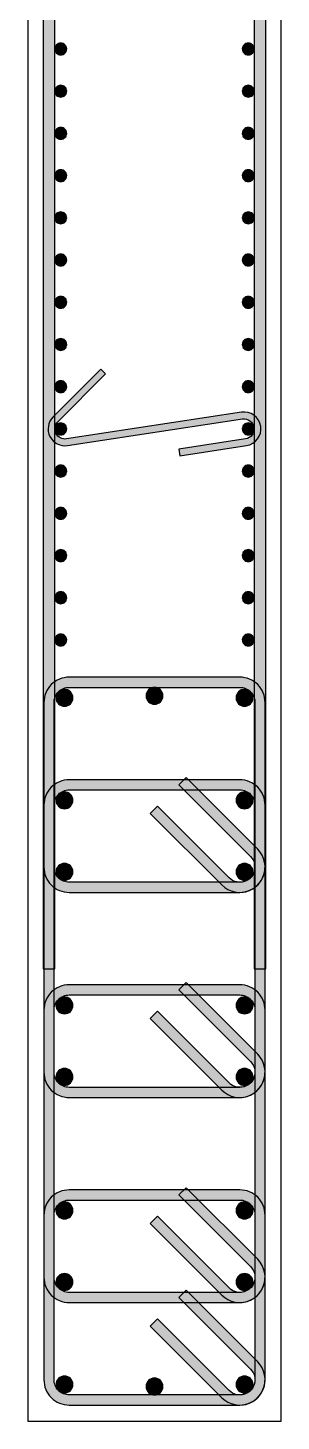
# Model space of a CAD drawing. Header units: millimetres. Extents: x -2171 to 1563, y -1758 to -1505.
# Drawn here: x -319 to -317.5, y -1620.93 to -1612.68 of the extents above; entities that cross this region are included whole.
import ezdxf

# ---------------------------------------------------------------- set-up
doc = ezdxf.new("R2010")
doc.units = ezdxf.units.MM
doc.layers.add('Col_Det', color=7, linetype='Continuous')
doc.layers.add('Col_Det_Fill', color=7, linetype='Continuous')

msp = doc.modelspace()

# ---------------------------------------------------------------- hatches: boundary and pattern name
at = {"layer": 'Col_Det_Fill'}
for color, points in [(252, [(-318.8437, -1607.1072), (-318.9137, -1607.1072), (-318.9137, -1618.2519), (-318.8437, -1618.2519)]), (252, [(-317.6637, -1618.2519), (-317.5937, -1618.2519), (-317.5937, -1607.1072), (-317.6637, -1607.1072)]), (133, [(-318.8087, -1612.8395, 0.414214), (-318.7737, -1612.8045, 0.414214), (-318.8087, -1612.7695, 0.414214), (-318.8437, -1612.8045, 0.414214)]), (133, [(-317.6987, -1612.8395, 0.414214), (-317.6637, -1612.8045, 0.414214), (-317.6987, -1612.7695, 0.414214), (-317.7337, -1612.8045, 0.414214)]), (133, [(-318.8087, -1613.0895, 0.414214), (-318.7737, -1613.0545, 0.414214), (-318.8087, -1613.0195, 0.414214), (-318.8437, -1613.0545, 0.414214)]), (133, [(-317.6987, -1613.0895, 0.414214), (-317.6637, -1613.0545, 0.414214), (-317.6987, -1613.0195, 0.414214), (-317.7337, -1613.0545, 0.414214)]), (133, [(-318.8087, -1613.3395, 0.414214), (-318.7737, -1613.3045, 0.414214), (-318.8087, -1613.2695, 0.414214), (-318.8437, -1613.3045, 0.414214)]), (133, [(-317.6987, -1613.3395, 0.414214), (-317.6637, -1613.3045, 0.414214), (-317.6987, -1613.2695, 0.414214), (-317.7337, -1613.3045, 0.414214)]), (133, [(-318.8087, -1613.5894, 0.414214), (-318.7737, -1613.5544, 0.414214), (-318.8087, -1613.5194, 0.414214), (-318.8437, -1613.5544, 0.414214)]), (133, [(-317.6987, -1613.5894, 0.414214), (-317.6637, -1613.5544, 0.414214), (-317.6987, -1613.5194, 0.414214), (-317.7337, -1613.5544, 0.414214)]), (133, [(-318.8087, -1613.8394, 0.414214), (-318.7737, -1613.8044, 0.414214), (-318.8087, -1613.7694, 0.414214), (-318.8437, -1613.8044, 0.414214)]), (133, [(-317.6987, -1613.8394, 0.414214), (-317.6637, -1613.8044, 0.414214), (-317.6987, -1613.7694, 0.414214), (-317.7337, -1613.8044, 0.414214)]), (133, [(-318.8087, -1614.0894, 0.414214), (-318.7737, -1614.0544, 0.414214), (-318.8087, -1614.0194, 0.414214), (-318.8437, -1614.0544, 0.414214)]), (133, [(-317.6987, -1614.0894, 0.414214), (-317.6637, -1614.0544, 0.414214), (-317.6987, -1614.0194, 0.414214), (-317.7337, -1614.0544, 0.414214)]), (133, [(-318.8087, -1614.3393, 0.414214), (-318.7737, -1614.3043, 0.414214), (-318.8087, -1614.2693, 0.414214), (-318.8437, -1614.3043, 0.414214)]), (133, [(-317.6987, -1614.3393, 0.414214), (-317.6637, -1614.3043, 0.414214), (-317.6987, -1614.2693, 0.414214), (-317.7337, -1614.3043, 0.414214)]), (133, [(-318.8087, -1614.5893, 0.414214), (-318.7737, -1614.5543, 0.414214), (-318.8087, -1614.5193, 0.414214), (-318.8437, -1614.5543, 0.414214)]), (133, [(-317.6987, -1614.5893, 0.414214), (-317.6637, -1614.5543, 0.414214), (-317.6987, -1614.5193, 0.414214), (-317.7337, -1614.5543, 0.414214)]), (252, [(-318.8544, -1614.9835), (-318.8261, -1615.0118), (-318.5433, -1614.729), (-318.5716, -1614.7007)]), (133, [(-318.8087, -1614.8393, 0.414214), (-318.7737, -1614.8043, 0.414214), (-318.8087, -1614.7693, 0.414214), (-318.8437, -1614.8043, 0.414214)]), (133, [(-317.6987, -1614.8393, 0.414214), (-317.6637, -1614.8043, 0.414214), (-317.6987, -1614.7693, 0.414214), (-317.7337, -1614.8043, 0.414214)]), (252, [(-318.7686, -1615.1531), (-318.7747, -1615.1135, -0.724422), (-318.8261, -1615.0118), (-318.8544, -1614.9835, 0.724422)]), (133, [(-318.8087, -1615.0892, 0.414214), (-318.7737, -1615.0542, 0.414214), (-318.8087, -1615.0192, 0.414214), (-318.8437, -1615.0542, 0.414214)]), (252, [(-317.7328, -1614.9949), (-317.7388, -1614.9554), (-318.7747, -1615.1135), (-318.7686, -1615.1531)]), (252, [(-317.7147, -1615.1135), (-317.7086, -1615.1531, 1), (-317.7388, -1614.9554), (-317.7328, -1614.9949, -1)]), (133, [(-317.6987, -1615.0892, 0.414214), (-317.6637, -1615.0542, 0.414214), (-317.6987, -1615.0192, 0.414214), (-317.7337, -1615.0542, 0.414214)]), (252, [(-318.1101, -1615.1739), (-318.104, -1615.2135), (-317.7086, -1615.1531), (-317.7147, -1615.1135)]), (133, [(-318.8087, -1615.3392, 0.414214), (-318.7737, -1615.3042, 0.414214), (-318.8087, -1615.2692, 0.414214), (-318.8437, -1615.3042, 0.414214)]), (133, [(-317.6987, -1615.3392, 0.414214), (-317.6637, -1615.3042, 0.414214), (-317.6987, -1615.2692, 0.414214), (-317.7337, -1615.3042, 0.414214)]), (133, [(-318.8087, -1615.5892, 0.414214), (-318.7737, -1615.5542, 0.414214), (-318.8087, -1615.5192, 0.414214), (-318.8437, -1615.5542, 0.414214)]), (133, [(-317.6987, -1615.5892, 0.414214), (-317.6637, -1615.5542, 0.414214), (-317.6987, -1615.5192, 0.414214), (-317.7337, -1615.5542, 0.414214)]), (133, [(-318.8087, -1615.8391, 0.414214), (-318.7737, -1615.8041, 0.414214), (-318.8087, -1615.7691, 0.414214), (-318.8437, -1615.8041, 0.414214)]), (133, [(-317.6987, -1615.8391, 0.414214), (-317.6637, -1615.8041, 0.414214), (-317.6987, -1615.7691, 0.414214), (-317.7337, -1615.8041, 0.414214)]), (133, [(-318.8087, -1616.0891, 0.414214), (-318.7737, -1616.0541, 0.414214), (-318.8087, -1616.0191, 0.414214), (-318.8437, -1616.0541, 0.414214)]), (133, [(-317.6987, -1616.0891, 0.414214), (-317.6637, -1616.0541, 0.414214), (-317.6987, -1616.0191, 0.414214), (-317.7337, -1616.0541, 0.414214)]), (133, [(-318.8087, -1616.3391, 0.414214), (-318.7737, -1616.3041, 0.414214), (-318.8087, -1616.2691, 0.414214), (-318.8437, -1616.3041, 0.414214)]), (133, [(-317.6987, -1616.3391, 0.414214), (-317.6637, -1616.3041, 0.414214), (-317.6987, -1616.2691, 0.414214), (-317.7337, -1616.3041, 0.414214)]), (252, [(-318.7587, -1616.5845), (-318.7587, -1616.5245, 0.414214), (-318.9087, -1616.6745), (-318.8487, -1616.6745, -0.414214)]), (252, [(-317.7487, -1616.5845), (-317.7487, -1616.5245), (-318.7587, -1616.5245), (-318.7587, -1616.5845)]), (133, [(-318.2536, -1616.6845, 0.414214), (-318.2036, -1616.6345, 0.414214), (-318.2536, -1616.5845, 0.414214), (-318.3036, -1616.6345, 0.414214)]), (252, [(-317.6587, -1616.6745), (-317.5987, -1616.6745, 0.414214), (-317.7487, -1616.5245), (-317.7487, -1616.5845, -0.414214)]), (12, [(-318.787, -1616.6963, 0.414214), (-318.737, -1616.6463, 0.414214), (-318.787, -1616.5963, 0.414214), (-318.837, -1616.6463, 0.414214)]), (12, [(-317.7204, -1616.6963, 0.414214), (-317.6704, -1616.6463, 0.414214), (-317.7204, -1616.5963, 0.414214), (-317.7704, -1616.6463, 0.414214)]), (252, [(-318.8487, -1616.6745), (-318.9087, -1616.6745), (-318.9087, -1620.6845), (-318.8487, -1620.6845)]), (252, [(-317.6587, -1620.6845), (-317.5987, -1620.6845), (-317.5987, -1616.6745), (-317.6587, -1616.6745)]), (252, [(-318.7587, -1617.1917), (-318.7587, -1617.1317, 0.414214), (-318.9087, -1617.2817), (-318.8487, -1617.2817, -0.414214)]), (252, [(-317.7487, -1617.1917), (-317.7487, -1617.1317), (-318.7587, -1617.1317), (-318.7587, -1617.1917)]), (252, [(-317.6851, -1617.5852), (-317.6427, -1617.5428), (-318.0669, -1617.1185), (-318.1093, -1617.1609)]), (252, [(-317.6587, -1617.2817), (-317.5987, -1617.2817, 0.414214), (-317.7487, -1617.1317), (-317.7487, -1617.1917, -0.414214)]), (56, [(-318.787, -1617.3034, 0.414214), (-318.737, -1617.2534, 0.414214), (-318.787, -1617.2034, 0.414214), (-318.837, -1617.2534, 0.414214)]), (56, [(-317.7204, -1617.3034, 0.414214), (-317.6704, -1617.2534, 0.414214), (-317.7204, -1617.2034, 0.414214), (-317.7704, -1617.2534, 0.414214)]), (252, [(-318.8487, -1617.2817), (-318.9087, -1617.2817), (-318.9087, -1617.6488), (-318.8487, -1617.6488)]), (252, [(-318.2366, -1617.2882), (-318.279, -1617.3306), (-317.8548, -1617.7549), (-317.8124, -1617.7125)]), (252, [(-317.6587, -1617.6488), (-317.5987, -1617.6488), (-317.5987, -1617.2817), (-317.6587, -1617.2817)]), (252, [(-317.7487, -1617.7388), (-317.7487, -1617.7988, 0.668179), (-317.6427, -1617.5428), (-317.6851, -1617.5852, -0.668179)]), (252, [(-318.8487, -1617.6488), (-318.9087, -1617.6488, 0.414214), (-318.7587, -1617.7988), (-318.7587, -1617.7388, -0.414214)]), (56, [(-318.787, -1617.7271, 0.414214), (-318.737, -1617.6771, 0.414214), (-318.787, -1617.6271, 0.414214), (-318.837, -1617.6771, 0.414214)]), (252, [(-317.8124, -1617.7125), (-317.8548, -1617.7549, 0.668179), (-317.5987, -1617.6488), (-317.6587, -1617.6488, -0.668179)]), (56, [(-317.7204, -1617.7271, 0.414214), (-317.6704, -1617.6771, 0.414214), (-317.7204, -1617.6271, 0.414214), (-317.7704, -1617.6771, 0.414214)]), (252, [(-318.7587, -1617.7388), (-318.7587, -1617.7988), (-317.7487, -1617.7988), (-317.7487, -1617.7388)]), (252, [(-318.7587, -1618.406), (-318.7587, -1618.346, 0.414214), (-318.9087, -1618.496), (-318.8487, -1618.496, -0.414214)]), (252, [(-317.7487, -1618.406), (-317.7487, -1618.346), (-318.7587, -1618.346), (-318.7587, -1618.406)]), (252, [(-317.6851, -1618.7995), (-317.6427, -1618.757), (-318.0669, -1618.3328), (-318.1093, -1618.3752)]), (252, [(-317.6587, -1618.496), (-317.5987, -1618.496, 0.414214), (-317.7487, -1618.346), (-317.7487, -1618.406, -0.414214)]), (56, [(-318.787, -1618.5177, 0.414214), (-318.737, -1618.4677, 0.414214), (-318.787, -1618.4177, 0.414214), (-318.837, -1618.4677, 0.414214)]), (56, [(-317.7204, -1618.5177, 0.414214), (-317.6704, -1618.4677, 0.414214), (-317.7204, -1618.4177, 0.414214), (-317.7704, -1618.4677, 0.414214)]), (252, [(-318.8487, -1618.496), (-318.9087, -1618.496), (-318.9087, -1618.8631), (-318.8487, -1618.8631)]), (252, [(-318.2366, -1618.5025), (-318.279, -1618.5449), (-317.8548, -1618.9692), (-317.8124, -1618.9267)]), (252, [(-317.6587, -1618.8631), (-317.5987, -1618.8631), (-317.5987, -1618.496), (-317.6587, -1618.496)]), (252, [(-317.7487, -1618.9531), (-317.7487, -1619.0131, 0.668179), (-317.6427, -1618.757), (-317.6851, -1618.7995, -0.668179)]), (252, [(-318.8487, -1618.8631), (-318.9087, -1618.8631, 0.414214), (-318.7587, -1619.0131), (-318.7587, -1618.9531, -0.414214)]), (56, [(-318.787, -1618.9414, 0.414214), (-318.737, -1618.8914, 0.414214), (-318.787, -1618.8414, 0.414214), (-318.837, -1618.8914, 0.414214)]), (252, [(-317.8124, -1618.9267), (-317.8548, -1618.9692, 0.668179), (-317.5987, -1618.8631), (-317.6587, -1618.8631, -0.668179)]), (56, [(-317.7204, -1618.9414, 0.414214), (-317.6704, -1618.8914, 0.414214), (-317.7204, -1618.8414, 0.414214), (-317.7704, -1618.8914, 0.414214)]), (252, [(-318.7587, -1618.9531), (-318.7587, -1619.0131), (-317.7487, -1619.0131), (-317.7487, -1618.9531)]), (252, [(-317.6851, -1620.0138), (-317.6427, -1619.9713), (-318.0669, -1619.5471), (-318.1093, -1619.5895)]), (252, [(-318.7587, -1619.6203), (-318.7587, -1619.5603, 0.414214), (-318.9087, -1619.7103), (-318.8487, -1619.7103, -0.414214)]), (56, [(-318.787, -1619.732, 0.414214), (-318.737, -1619.682, 0.414214), (-318.787, -1619.632, 0.414214), (-318.837, -1619.682, 0.414214)]), (252, [(-317.7487, -1619.6203), (-317.7487, -1619.5603), (-318.7587, -1619.5603), (-318.7587, -1619.6203)]), (56, [(-317.7204, -1619.732, 0.414214), (-317.6704, -1619.682, 0.414214), (-317.7204, -1619.632, 0.414214), (-317.7704, -1619.682, 0.414214)]), (252, [(-317.6587, -1619.7103), (-317.5987, -1619.7103, 0.414214), (-317.7487, -1619.5603), (-317.7487, -1619.6203, -0.414214)]), (252, [(-318.8487, -1619.7103), (-318.9087, -1619.7103), (-318.9087, -1620.0774), (-318.8487, -1620.0774)]), (252, [(-318.2366, -1619.7168), (-318.279, -1619.7592), (-317.8548, -1620.1835), (-317.8124, -1620.141)]), (252, [(-317.6587, -1620.0774), (-317.5987, -1620.0774), (-317.5987, -1619.7103), (-317.6587, -1619.7103)]), (252, [(-317.7487, -1620.1674), (-317.7487, -1620.2274, 0.668179), (-317.6427, -1619.9713), (-317.6851, -1620.0138, -0.668179)]), (252, [(-318.8487, -1620.0774), (-318.9087, -1620.0774, 0.414214), (-318.7587, -1620.2274), (-318.7587, -1620.1674, -0.414214)]), (56, [(-318.787, -1620.1557, 0.414214), (-318.737, -1620.1057, 0.414214), (-318.787, -1620.0557, 0.414214), (-318.837, -1620.1057, 0.414214)]), (252, [(-317.8124, -1620.141), (-317.8548, -1620.1835, 0.668179), (-317.5987, -1620.0774), (-317.6587, -1620.0774, -0.668179)]), (56, [(-317.7204, -1620.1557, 0.414214), (-317.6704, -1620.1057, 0.414214), (-317.7204, -1620.0557, 0.414214), (-317.7704, -1620.1057, 0.414214)]), (252, [(-318.7587, -1620.1674), (-318.7587, -1620.2274), (-317.7487, -1620.2274), (-317.7487, -1620.1674)]), (252, [(-317.6851, -1620.6209), (-317.6427, -1620.5785), (-318.0669, -1620.1542), (-318.1093, -1620.1966)]), (252, [(-318.2366, -1620.3239), (-318.279, -1620.3663), (-317.8548, -1620.7906), (-317.8124, -1620.7482)]), (252, [(-317.7487, -1620.7745), (-317.7487, -1620.8345, 0.668179), (-317.6427, -1620.5785), (-317.6851, -1620.6209, -0.668179)]), (252, [(-318.8487, -1620.6845), (-318.9087, -1620.6845, 0.414214), (-318.7587, -1620.8345), (-318.7587, -1620.7745, -0.414214)]), (12, [(-318.787, -1620.7628, 0.414214), (-318.737, -1620.7128, 0.414214), (-318.787, -1620.6628, 0.414214), (-318.837, -1620.7128, 0.414214)]), (133, [(-318.2538, -1620.7745, 0.414214), (-318.2038, -1620.7245, 0.414214), (-318.2538, -1620.6745, 0.414214), (-318.3038, -1620.7245, 0.414214)]), (252, [(-317.8124, -1620.7482), (-317.8548, -1620.7906, 0.668179), (-317.5987, -1620.6845), (-317.6587, -1620.6845, -0.668179)]), (12, [(-317.7204, -1620.7628, 0.414214), (-317.6704, -1620.7128, 0.414214), (-317.7204, -1620.6628, 0.414214), (-317.7704, -1620.7128, 0.414214)]), (252, [(-318.7587, -1620.7745), (-318.7587, -1620.8345), (-317.7487, -1620.8345), (-317.7487, -1620.7745)])]:
    msp.add_hatch(color=color, dxfattribs=at).paths.add_polyline_path(points)

# ---------------------------------------------------------------- linework, layer by layer
at = {"layer": 'Col_Det', "color": 7}
for points in [[(-317.5037, -1620.9295), (-317.5037, -1604.4295)], [(-319.0037, -1605.6795), (-319.0037, -1620.9295)], [(-318.9137, -1607.1072), (-318.9137, -1618.2519)], [(-318.8437, -1618.2519), (-318.8437, -1607.1072)], [(-317.6637, -1607.1072), (-317.6637, -1618.2519)], [(-317.5937, -1618.2519), (-317.5937, -1607.1072)], [(-318.5716, -1614.7007), (-318.8544, -1614.9835)], [(-318.8261, -1615.0118), (-318.5433, -1614.729)], [(-318.5433, -1614.729), (-318.5716, -1614.7007)], [(-317.7388, -1614.9554), (-318.7747, -1615.1135)], [(-318.7686, -1615.1531), (-317.7328, -1614.9949)], [(-317.7147, -1615.1135), (-318.1101, -1615.1739)], [(-318.1101, -1615.1739), (-318.104, -1615.2135)], [(-318.104, -1615.2135), (-317.7086, -1615.1531)], [(-317.7487, -1616.5245), (-318.7587, -1616.5245)], [(-318.7587, -1616.5845), (-317.7487, -1616.5845)], [(-318.9087, -1616.6745), (-318.9087, -1620.6845)], [(-318.8487, -1620.6845), (-318.8487, -1616.6745)], [(-317.6587, -1616.6745), (-317.6587, -1620.6845)], [(-317.5987, -1620.6845), (-317.5987, -1616.6745)], [(-317.7487, -1617.1317), (-318.7587, -1617.1317)], [(-318.0669, -1617.1185), (-318.1093, -1617.1609)], [(-318.1093, -1617.1609), (-317.6851, -1617.5852)], [(-317.6427, -1617.5428), (-318.0669, -1617.1185)], [(-318.7587, -1617.1917), (-317.7487, -1617.1917)], [(-318.9087, -1617.2817), (-318.9087, -1617.6488)], [(-318.8487, -1617.6488), (-318.8487, -1617.2817)], [(-318.2366, -1617.2882), (-318.279, -1617.3306)], [(-317.8124, -1617.7125), (-318.2366, -1617.2882)], [(-317.6587, -1617.2817), (-317.6587, -1617.6488)], [(-317.5987, -1617.6488), (-317.5987, -1617.2817)], [(-318.279, -1617.3306), (-317.8548, -1617.7549)], [(-317.7487, -1617.7388), (-318.7587, -1617.7388)], [(-318.7587, -1617.7988), (-317.7487, -1617.7988)], [(-318.9137, -1618.2519), (-318.8437, -1618.2519)], [(-317.6637, -1618.2519), (-317.5937, -1618.2519)], [(-317.7487, -1618.346), (-318.7587, -1618.346)], [(-318.0669, -1618.3328), (-318.1093, -1618.3752)], [(-318.1093, -1618.3752), (-317.6851, -1618.7995)], [(-317.6427, -1618.757), (-318.0669, -1618.3328)], [(-318.7587, -1618.406), (-317.7487, -1618.406)], [(-318.9087, -1618.496), (-318.9087, -1618.8631)], [(-318.8487, -1618.8631), (-318.8487, -1618.496)], [(-318.2366, -1618.5025), (-318.279, -1618.5449)], [(-318.279, -1618.5449), (-317.8548, -1618.9692)], [(-317.8124, -1618.9267), (-318.2366, -1618.5025)], [(-317.6587, -1618.496), (-317.6587, -1618.8631)], [(-317.5987, -1618.8631), (-317.5987, -1618.496)], [(-317.7487, -1618.9531), (-318.7587, -1618.9531)], [(-318.7587, -1619.0131), (-317.7487, -1619.0131)], [(-318.0669, -1619.5471), (-318.1093, -1619.5895)], [(-317.6427, -1619.9713), (-318.0669, -1619.5471)], [(-317.7487, -1619.5603), (-318.7587, -1619.5603)], [(-318.7587, -1619.6203), (-317.7487, -1619.6203)], [(-318.1093, -1619.5895), (-317.6851, -1620.0138)], [(-318.9087, -1619.7103), (-318.9087, -1620.0774)], [(-318.8487, -1620.0774), (-318.8487, -1619.7103)], [(-318.2366, -1619.7168), (-318.279, -1619.7592)], [(-317.8124, -1620.141), (-318.2366, -1619.7168)], [(-317.6587, -1619.7103), (-317.6587, -1620.0774)], [(-317.5987, -1620.0774), (-317.5987, -1619.7103)], [(-318.279, -1619.7592), (-317.8548, -1620.1835)], [(-317.7487, -1620.1674), (-318.7587, -1620.1674)], [(-318.0669, -1620.1542), (-318.1093, -1620.1966)], [(-318.1093, -1620.1966), (-317.6851, -1620.6209)], [(-317.6427, -1620.5785), (-318.0669, -1620.1542)], [(-318.7587, -1620.2274), (-317.7487, -1620.2274)], [(-318.2366, -1620.3239), (-318.279, -1620.3663)], [(-318.279, -1620.3663), (-317.8548, -1620.7906)], [(-317.8124, -1620.7482), (-318.2366, -1620.3239)], [(-317.7487, -1620.7745), (-318.7587, -1620.7745)], [(-318.7587, -1620.8345), (-317.7487, -1620.8345)], [(-319.0037, -1620.9295), (-317.5037, -1620.9295)]]:
    msp.add_lwpolyline(points, dxfattribs=at)
for points in [[(-318.8087, -1612.7695, 0.414214), (-318.8437, -1612.8045, 0.414214)], [(-318.7737, -1612.8045, 0.414214), (-318.8087, -1612.7695, 0.414214)], [(-317.6987, -1612.7695, 0.414214), (-317.7337, -1612.8045, 0.414214)], [(-317.6637, -1612.8045, 0.414214), (-317.6987, -1612.7695, 0.414214)], [(-318.8437, -1612.8045, 0.414214), (-318.8087, -1612.8395, 0.414214)], [(-318.8087, -1612.8395, 0.414214), (-318.7737, -1612.8045, 0.414214)], [(-317.7337, -1612.8045, 0.414214), (-317.6987, -1612.8395, 0.414214)], [(-317.6987, -1612.8395, 0.414214), (-317.6637, -1612.8045, 0.414214)], [(-318.8087, -1613.0195, 0.414214), (-318.8437, -1613.0545, 0.414214)], [(-318.7737, -1613.0545, 0.414214), (-318.8087, -1613.0195, 0.414214)], [(-317.6987, -1613.0195, 0.414214), (-317.7337, -1613.0545, 0.414214)], [(-317.6637, -1613.0545, 0.414214), (-317.6987, -1613.0195, 0.414214)], [(-318.8437, -1613.0545, 0.414214), (-318.8087, -1613.0895, 0.414214)], [(-318.8087, -1613.0895, 0.414214), (-318.7737, -1613.0545, 0.414214)], [(-317.7337, -1613.0545, 0.414214), (-317.6987, -1613.0895, 0.414214)], [(-317.6987, -1613.0895, 0.414214), (-317.6637, -1613.0545, 0.414214)], [(-318.8087, -1613.2695, 0.414214), (-318.8437, -1613.3045, 0.414214)], [(-318.7737, -1613.3045, 0.414214), (-318.8087, -1613.2695, 0.414214)], [(-317.6987, -1613.2695, 0.414214), (-317.7337, -1613.3045, 0.414214)], [(-317.6637, -1613.3045, 0.414214), (-317.6987, -1613.2695, 0.414214)], [(-318.8437, -1613.3045, 0.414214), (-318.8087, -1613.3395, 0.414214)], [(-318.8087, -1613.3395, 0.414214), (-318.7737, -1613.3045, 0.414214)], [(-317.7337, -1613.3045, 0.414214), (-317.6987, -1613.3395, 0.414214)], [(-317.6987, -1613.3395, 0.414214), (-317.6637, -1613.3045, 0.414214)], [(-318.8087, -1613.5194, 0.414214), (-318.8437, -1613.5544, 0.414214)], [(-318.7737, -1613.5544, 0.414214), (-318.8087, -1613.5194, 0.414214)], [(-317.6987, -1613.5194, 0.414214), (-317.7337, -1613.5544, 0.414214)], [(-317.6637, -1613.5544, 0.414214), (-317.6987, -1613.5194, 0.414214)], [(-318.8437, -1613.5544, 0.414214), (-318.8087, -1613.5894, 0.414214)], [(-318.8087, -1613.5894, 0.414214), (-318.7737, -1613.5544, 0.414214)], [(-317.7337, -1613.5544, 0.414214), (-317.6987, -1613.5894, 0.414214)], [(-317.6987, -1613.5894, 0.414214), (-317.6637, -1613.5544, 0.414214)], [(-318.8087, -1613.7694, 0.414214), (-318.8437, -1613.8044, 0.414214)], [(-318.7737, -1613.8044, 0.414214), (-318.8087, -1613.7694, 0.414214)], [(-317.6987, -1613.7694, 0.414214), (-317.7337, -1613.8044, 0.414214)], [(-317.6637, -1613.8044, 0.414214), (-317.6987, -1613.7694, 0.414214)], [(-318.8437, -1613.8044, 0.414214), (-318.8087, -1613.8394, 0.414214)], [(-318.8087, -1613.8394, 0.414214), (-318.7737, -1613.8044, 0.414214)], [(-317.7337, -1613.8044, 0.414214), (-317.6987, -1613.8394, 0.414214)], [(-317.6987, -1613.8394, 0.414214), (-317.6637, -1613.8044, 0.414214)], [(-318.8087, -1614.0194, 0.414214), (-318.8437, -1614.0544, 0.414214)], [(-318.7737, -1614.0544, 0.414214), (-318.8087, -1614.0194, 0.414214)], [(-317.6987, -1614.0194, 0.414214), (-317.7337, -1614.0544, 0.414214)], [(-317.6637, -1614.0544, 0.414214), (-317.6987, -1614.0194, 0.414214)], [(-318.8437, -1614.0544, 0.414214), (-318.8087, -1614.0894, 0.414214)], [(-318.8087, -1614.0894, 0.414214), (-318.7737, -1614.0544, 0.414214)], [(-317.7337, -1614.0544, 0.414214), (-317.6987, -1614.0894, 0.414214)], [(-317.6987, -1614.0894, 0.414214), (-317.6637, -1614.0544, 0.414214)], [(-318.8087, -1614.2693, 0.414214), (-318.8437, -1614.3043, 0.414214)], [(-318.7737, -1614.3043, 0.414214), (-318.8087, -1614.2693, 0.414214)], [(-317.6987, -1614.2693, 0.414214), (-317.7337, -1614.3043, 0.414214)], [(-317.6637, -1614.3043, 0.414214), (-317.6987, -1614.2693, 0.414214)], [(-318.8437, -1614.3043, 0.414214), (-318.8087, -1614.3393, 0.414214)], [(-318.8087, -1614.3393, 0.414214), (-318.7737, -1614.3043, 0.414214)], [(-317.7337, -1614.3043, 0.414214), (-317.6987, -1614.3393, 0.414214)], [(-317.6987, -1614.3393, 0.414214), (-317.6637, -1614.3043, 0.414214)], [(-318.8087, -1614.5193, 0.414214), (-318.8437, -1614.5543, 0.414214)], [(-318.7737, -1614.5543, 0.414214), (-318.8087, -1614.5193, 0.414214)], [(-317.6987, -1614.5193, 0.414214), (-317.7337, -1614.5543, 0.414214)], [(-317.6637, -1614.5543, 0.414214), (-317.6987, -1614.5193, 0.414214)], [(-318.8437, -1614.5543, 0.414214), (-318.8087, -1614.5893, 0.414214)], [(-318.8087, -1614.5893, 0.414214), (-318.7737, -1614.5543, 0.414214)], [(-317.7337, -1614.5543, 0.414214), (-317.6987, -1614.5893, 0.414214)], [(-317.6987, -1614.5893, 0.414214), (-317.6637, -1614.5543, 0.414214)], [(-318.8087, -1614.7693, 0.414214), (-318.8437, -1614.8043, 0.414214)], [(-318.7737, -1614.8043, 0.414214), (-318.8087, -1614.7693, 0.414214)], [(-317.6987, -1614.7693, 0.414214), (-317.7337, -1614.8043, 0.414214)], [(-317.6637, -1614.8043, 0.414214), (-317.6987, -1614.7693, 0.414214)], [(-318.8437, -1614.8043, 0.414214), (-318.8087, -1614.8393, 0.414214)], [(-318.8087, -1614.8393, 0.414214), (-318.7737, -1614.8043, 0.414214)], [(-317.7337, -1614.8043, 0.414214), (-317.6987, -1614.8393, 0.414214)], [(-317.6987, -1614.8393, 0.414214), (-317.6637, -1614.8043, 0.414214)], [(-318.8544, -1614.9835, 0.724422), (-318.7686, -1615.1531, 0.724422)], [(-318.7747, -1615.1135, -0.724422), (-318.8261, -1615.0118)], [(-318.8087, -1615.0192, 0.414214), (-318.8437, -1615.0542, 0.414214)], [(-318.7737, -1615.0542, 0.414214), (-318.8087, -1615.0192, 0.414214)], [(-317.7086, -1615.1531, 1), (-317.7388, -1614.9554)], [(-317.6987, -1615.0192, 0.414214), (-317.7337, -1615.0542, 0.414214)], [(-317.7328, -1614.9949, -1), (-317.7147, -1615.1135, -1)], [(-317.6637, -1615.0542, 0.414214), (-317.6987, -1615.0192, 0.414214)], [(-318.8437, -1615.0542, 0.414214), (-318.8087, -1615.0892, 0.414214)], [(-318.8087, -1615.0892, 0.414214), (-318.7737, -1615.0542, 0.414214)], [(-317.7337, -1615.0542, 0.414214), (-317.6987, -1615.0892, 0.414214)], [(-317.6987, -1615.0892, 0.414214), (-317.6637, -1615.0542, 0.414214)], [(-318.8087, -1615.2692, 0.414214), (-318.8437, -1615.3042, 0.414214)], [(-318.8437, -1615.3042, 0.414214), (-318.8087, -1615.3392, 0.414214)], [(-318.7737, -1615.3042, 0.414214), (-318.8087, -1615.2692, 0.414214)], [(-318.8087, -1615.3392, 0.414214), (-318.7737, -1615.3042, 0.414214)], [(-317.6987, -1615.2692, 0.414214), (-317.7337, -1615.3042, 0.414214)], [(-317.7337, -1615.3042, 0.414214), (-317.6987, -1615.3392, 0.414214)], [(-317.6637, -1615.3042, 0.414214), (-317.6987, -1615.2692, 0.414214)], [(-317.6987, -1615.3392, 0.414214), (-317.6637, -1615.3042, 0.414214)], [(-318.8087, -1615.5192, 0.414214), (-318.8437, -1615.5542, 0.414214)], [(-318.8437, -1615.5542, 0.414214), (-318.8087, -1615.5892, 0.414214)], [(-318.7737, -1615.5542, 0.414214), (-318.8087, -1615.5192, 0.414214)], [(-318.8087, -1615.5892, 0.414214), (-318.7737, -1615.5542, 0.414214)], [(-317.6987, -1615.5192, 0.414214), (-317.7337, -1615.5542, 0.414214)], [(-317.7337, -1615.5542, 0.414214), (-317.6987, -1615.5892, 0.414214)], [(-317.6637, -1615.5542, 0.414214), (-317.6987, -1615.5192, 0.414214)], [(-317.6987, -1615.5892, 0.414214), (-317.6637, -1615.5542, 0.414214)], [(-318.8087, -1615.7691, 0.414214), (-318.8437, -1615.8041, 0.414214)], [(-318.8437, -1615.8041, 0.414214), (-318.8087, -1615.8391, 0.414214)], [(-318.7737, -1615.8041, 0.414214), (-318.8087, -1615.7691, 0.414214)], [(-318.8087, -1615.8391, 0.414214), (-318.7737, -1615.8041, 0.414214)], [(-317.6987, -1615.7691, 0.414214), (-317.7337, -1615.8041, 0.414214)], [(-317.7337, -1615.8041, 0.414214), (-317.6987, -1615.8391, 0.414214)], [(-317.6637, -1615.8041, 0.414214), (-317.6987, -1615.7691, 0.414214)], [(-317.6987, -1615.8391, 0.414214), (-317.6637, -1615.8041, 0.414214)], [(-318.8087, -1616.0191, 0.414214), (-318.8437, -1616.0541, 0.414214)], [(-318.8437, -1616.0541, 0.414214), (-318.8087, -1616.0891, 0.414214)], [(-318.7737, -1616.0541, 0.414214), (-318.8087, -1616.0191, 0.414214)], [(-318.8087, -1616.0891, 0.414214), (-318.7737, -1616.0541, 0.414214)], [(-317.6987, -1616.0191, 0.414214), (-317.7337, -1616.0541, 0.414214)], [(-317.7337, -1616.0541, 0.414214), (-317.6987, -1616.0891, 0.414214)], [(-317.6637, -1616.0541, 0.414214), (-317.6987, -1616.0191, 0.414214)], [(-317.6987, -1616.0891, 0.414214), (-317.6637, -1616.0541, 0.414214)], [(-318.8087, -1616.2691, 0.414214), (-318.8437, -1616.3041, 0.414214)], [(-318.8437, -1616.3041, 0.414214), (-318.8087, -1616.3391, 0.414214)], [(-318.7737, -1616.3041, 0.414214), (-318.8087, -1616.2691, 0.414214)], [(-318.8087, -1616.3391, 0.414214), (-318.7737, -1616.3041, 0.414214)], [(-317.6987, -1616.2691, 0.414214), (-317.7337, -1616.3041, 0.414214)], [(-317.7337, -1616.3041, 0.414214), (-317.6987, -1616.3391, 0.414214)], [(-317.6637, -1616.3041, 0.414214), (-317.6987, -1616.2691, 0.414214)], [(-317.6987, -1616.3391, 0.414214), (-317.6637, -1616.3041, 0.414214)], [(-318.7587, -1616.5245, 0.414214), (-318.9087, -1616.6745)], [(-318.8487, -1616.6745, -0.414214), (-318.7587, -1616.5845, -0.414214)], [(-318.2536, -1616.5845, 0.414214), (-318.3036, -1616.6345, 0.414214)], [(-318.2036, -1616.6345, 0.414214), (-318.2536, -1616.5845, 0.414214)], [(-317.5987, -1616.6745, 0.414214), (-317.7487, -1616.5245)], [(-317.7487, -1616.5845, -0.414214), (-317.6587, -1616.6745, -0.414214)], [(-318.787, -1616.5963, 0.414214), (-318.837, -1616.6463, 0.414214)], [(-318.837, -1616.6463, 0.414214), (-318.787, -1616.6963, 0.414214)], [(-318.737, -1616.6463, 0.414214), (-318.787, -1616.5963, 0.414214)], [(-318.787, -1616.6963, 0.414214), (-318.737, -1616.6463, 0.414214)], [(-318.3036, -1616.6345, 0.414214), (-318.2536, -1616.6845, 0.414214)], [(-318.2536, -1616.6845, 0.414214), (-318.2036, -1616.6345, 0.414214)], [(-317.7204, -1616.5963, 0.414214), (-317.7704, -1616.6463, 0.414214)], [(-317.7704, -1616.6463, 0.414214), (-317.7204, -1616.6963, 0.414214)], [(-317.6704, -1616.6463, 0.414214), (-317.7204, -1616.5963, 0.414214)], [(-317.7204, -1616.6963, 0.414214), (-317.6704, -1616.6463, 0.414214)], [(-318.7587, -1617.1317, 0.414214), (-318.9087, -1617.2817)], [(-317.5987, -1617.2817, 0.414214), (-317.7487, -1617.1317)], [(-318.8487, -1617.2817, -0.414214), (-318.7587, -1617.1917, -0.414214)], [(-318.787, -1617.2034, 0.414214), (-318.837, -1617.2534, 0.414214)], [(-318.737, -1617.2534, 0.414214), (-318.787, -1617.2034, 0.414214)], [(-317.7204, -1617.2034, 0.414214), (-317.7704, -1617.2534, 0.414214)], [(-317.7487, -1617.1917, -0.414214), (-317.6587, -1617.2817, -0.414214)], [(-317.6704, -1617.2534, 0.414214), (-317.7204, -1617.2034, 0.414214)], [(-318.837, -1617.2534, 0.414214), (-318.787, -1617.3034, 0.414214)], [(-318.787, -1617.3034, 0.414214), (-318.737, -1617.2534, 0.414214)], [(-317.7704, -1617.2534, 0.414214), (-317.7204, -1617.3034, 0.414214)], [(-317.7204, -1617.3034, 0.414214), (-317.6704, -1617.2534, 0.414214)], [(-317.7487, -1617.7988, 0.668179), (-317.6427, -1617.5428)], [(-318.9087, -1617.6488, 0.414214), (-318.7587, -1617.7988)], [(-318.7587, -1617.7388, -0.414214), (-318.8487, -1617.6488, -0.414214)], [(-318.787, -1617.6271, 0.414214), (-318.837, -1617.6771, 0.414214)], [(-318.737, -1617.6771, 0.414214), (-318.787, -1617.6271, 0.414214)], [(-317.8548, -1617.7549, 0.668179), (-317.5987, -1617.6488)], [(-317.6587, -1617.6488, -0.668179), (-317.8124, -1617.7125, -0.668179)], [(-317.7204, -1617.6271, 0.414214), (-317.7704, -1617.6771, 0.414214)], [(-317.6851, -1617.5852, -0.668179), (-317.7487, -1617.7388, -0.668179)], [(-317.6704, -1617.6771, 0.414214), (-317.7204, -1617.6271, 0.414214)], [(-318.837, -1617.6771, 0.414214), (-318.787, -1617.7271, 0.414214)], [(-318.787, -1617.7271, 0.414214), (-318.737, -1617.6771, 0.414214)], [(-317.7704, -1617.6771, 0.414214), (-317.7204, -1617.7271, 0.414214)], [(-317.7204, -1617.7271, 0.414214), (-317.6704, -1617.6771, 0.414214)], [(-318.7587, -1618.346, 0.414214), (-318.9087, -1618.496)], [(-317.5987, -1618.496, 0.414214), (-317.7487, -1618.346)], [(-318.8487, -1618.496, -0.414214), (-318.7587, -1618.406, -0.414214)], [(-318.787, -1618.4177, 0.414214), (-318.837, -1618.4677, 0.414214)], [(-318.837, -1618.4677, 0.414214), (-318.787, -1618.5177, 0.414214)], [(-318.737, -1618.4677, 0.414214), (-318.787, -1618.4177, 0.414214)], [(-318.787, -1618.5177, 0.414214), (-318.737, -1618.4677, 0.414214)], [(-317.7204, -1618.4177, 0.414214), (-317.7704, -1618.4677, 0.414214)], [(-317.7704, -1618.4677, 0.414214), (-317.7204, -1618.5177, 0.414214)], [(-317.7487, -1618.406, -0.414214), (-317.6587, -1618.496, -0.414214)], [(-317.6704, -1618.4677, 0.414214), (-317.7204, -1618.4177, 0.414214)], [(-317.7204, -1618.5177, 0.414214), (-317.6704, -1618.4677, 0.414214)], [(-317.7487, -1619.0131, 0.668179), (-317.6427, -1618.757)], [(-317.6851, -1618.7995, -0.668179), (-317.7487, -1618.9531, -0.668179)], [(-318.9087, -1618.8631, 0.414214), (-318.7587, -1619.0131)], [(-318.7587, -1618.9531, -0.414214), (-318.8487, -1618.8631, -0.414214)], [(-318.787, -1618.8414, 0.414214), (-318.837, -1618.8914, 0.414214)], [(-318.837, -1618.8914, 0.414214), (-318.787, -1618.9414, 0.414214)], [(-318.737, -1618.8914, 0.414214), (-318.787, -1618.8414, 0.414214)], [(-318.787, -1618.9414, 0.414214), (-318.737, -1618.8914, 0.414214)], [(-317.8548, -1618.9692, 0.668179), (-317.5987, -1618.8631)], [(-317.6587, -1618.8631, -0.668179), (-317.8124, -1618.9267, -0.668179)], [(-317.7204, -1618.8414, 0.414214), (-317.7704, -1618.8914, 0.414214)], [(-317.7704, -1618.8914, 0.414214), (-317.7204, -1618.9414, 0.414214)], [(-317.6704, -1618.8914, 0.414214), (-317.7204, -1618.8414, 0.414214)], [(-317.7204, -1618.9414, 0.414214), (-317.6704, -1618.8914, 0.414214)], [(-318.7587, -1619.5603, 0.414214), (-318.9087, -1619.7103)], [(-318.8487, -1619.7103, -0.414214), (-318.7587, -1619.6203, -0.414214)], [(-318.787, -1619.632, 0.414214), (-318.837, -1619.682, 0.414214)], [(-318.737, -1619.682, 0.414214), (-318.787, -1619.632, 0.414214)], [(-317.7204, -1619.632, 0.414214), (-317.7704, -1619.682, 0.414214)], [(-317.5987, -1619.7103, 0.414214), (-317.7487, -1619.5603)], [(-317.7487, -1619.6203, -0.414214), (-317.6587, -1619.7103, -0.414214)], [(-317.6704, -1619.682, 0.414214), (-317.7204, -1619.632, 0.414214)], [(-318.837, -1619.682, 0.414214), (-318.787, -1619.732, 0.414214)], [(-318.787, -1619.732, 0.414214), (-318.737, -1619.682, 0.414214)], [(-317.7704, -1619.682, 0.414214), (-317.7204, -1619.732, 0.414214)], [(-317.7204, -1619.732, 0.414214), (-317.6704, -1619.682, 0.414214)], [(-317.7487, -1620.2274, 0.668179), (-317.6427, -1619.9713)], [(-317.6851, -1620.0138, -0.668179), (-317.7487, -1620.1674, -0.668179)], [(-318.9087, -1620.0774, 0.414214), (-318.7587, -1620.2274)], [(-318.7587, -1620.1674, -0.414214), (-318.8487, -1620.0774, -0.414214)], [(-318.787, -1620.0557, 0.414214), (-318.837, -1620.1057, 0.414214)], [(-318.837, -1620.1057, 0.414214), (-318.787, -1620.1557, 0.414214)], [(-318.737, -1620.1057, 0.414214), (-318.787, -1620.0557, 0.414214)], [(-318.787, -1620.1557, 0.414214), (-318.737, -1620.1057, 0.414214)], [(-317.8548, -1620.1835, 0.668179), (-317.5987, -1620.0774)], [(-317.6587, -1620.0774, -0.668179), (-317.8124, -1620.141, -0.668179)], [(-317.7204, -1620.0557, 0.414214), (-317.7704, -1620.1057, 0.414214)], [(-317.7704, -1620.1057, 0.414214), (-317.7204, -1620.1557, 0.414214)], [(-317.6704, -1620.1057, 0.414214), (-317.7204, -1620.0557, 0.414214)], [(-317.7204, -1620.1557, 0.414214), (-317.6704, -1620.1057, 0.414214)], [(-317.7487, -1620.8345, 0.668179), (-317.6427, -1620.5785)], [(-317.6851, -1620.6209, -0.668179), (-317.7487, -1620.7745, -0.668179)], [(-318.9087, -1620.6845, 0.414214), (-318.7587, -1620.8345)], [(-318.7587, -1620.7745, -0.414214), (-318.8487, -1620.6845, -0.414214)], [(-318.787, -1620.6628, 0.414214), (-318.837, -1620.7128, 0.414214)], [(-318.737, -1620.7128, 0.414214), (-318.787, -1620.6628, 0.414214)], [(-318.2538, -1620.6745, 0.414214), (-318.3038, -1620.7245, 0.414214)], [(-318.2038, -1620.7245, 0.414214), (-318.2538, -1620.6745, 0.414214)], [(-317.8548, -1620.7906, 0.668179), (-317.5987, -1620.6845)], [(-317.6587, -1620.6845, -0.668179), (-317.8124, -1620.7482, -0.668179)], [(-317.7204, -1620.6628, 0.414214), (-317.7704, -1620.7128, 0.414214)], [(-317.6704, -1620.7128, 0.414214), (-317.7204, -1620.6628, 0.414214)], [(-318.837, -1620.7128, 0.414214), (-318.787, -1620.7628, 0.414214)], [(-318.787, -1620.7628, 0.414214), (-318.737, -1620.7128, 0.414214)], [(-318.3038, -1620.7245, 0.414214), (-318.2538, -1620.7745, 0.414214)], [(-318.2538, -1620.7745, 0.414214), (-318.2038, -1620.7245, 0.414214)], [(-317.7704, -1620.7128, 0.414214), (-317.7204, -1620.7628, 0.414214)], [(-317.7204, -1620.7628, 0.414214), (-317.6704, -1620.7128, 0.414214)]]:
    msp.add_lwpolyline(points, format="xyb", dxfattribs=at)

doc.saveas('drawing.dxf')
